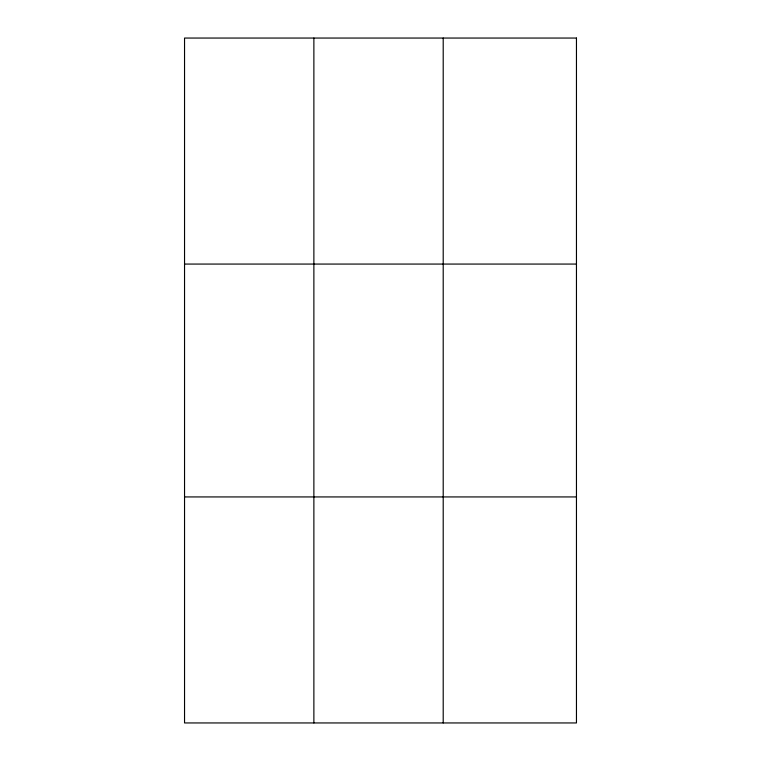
<?xml version="1.0" encoding="UTF-8"?>
<svg xmlns="http://www.w3.org/2000/svg" width="761" height="761" viewBox="0 0 761 761"><rect width="100%" height="100%" fill="white"/><g stroke="black" fill="none" stroke-linecap="round" stroke-linejoin="round"><path stroke-width="1.14" d="M313.874 38.05L313.874 722.95M443.206 38.05L443.206 722.95M184.543 264.067L576.457 264.067M184.543 496.933L576.457 496.933M576.457 38.05L576.457 722.95L184.543 722.95L184.543 38.05L576.457 38.05"/></g></svg>
